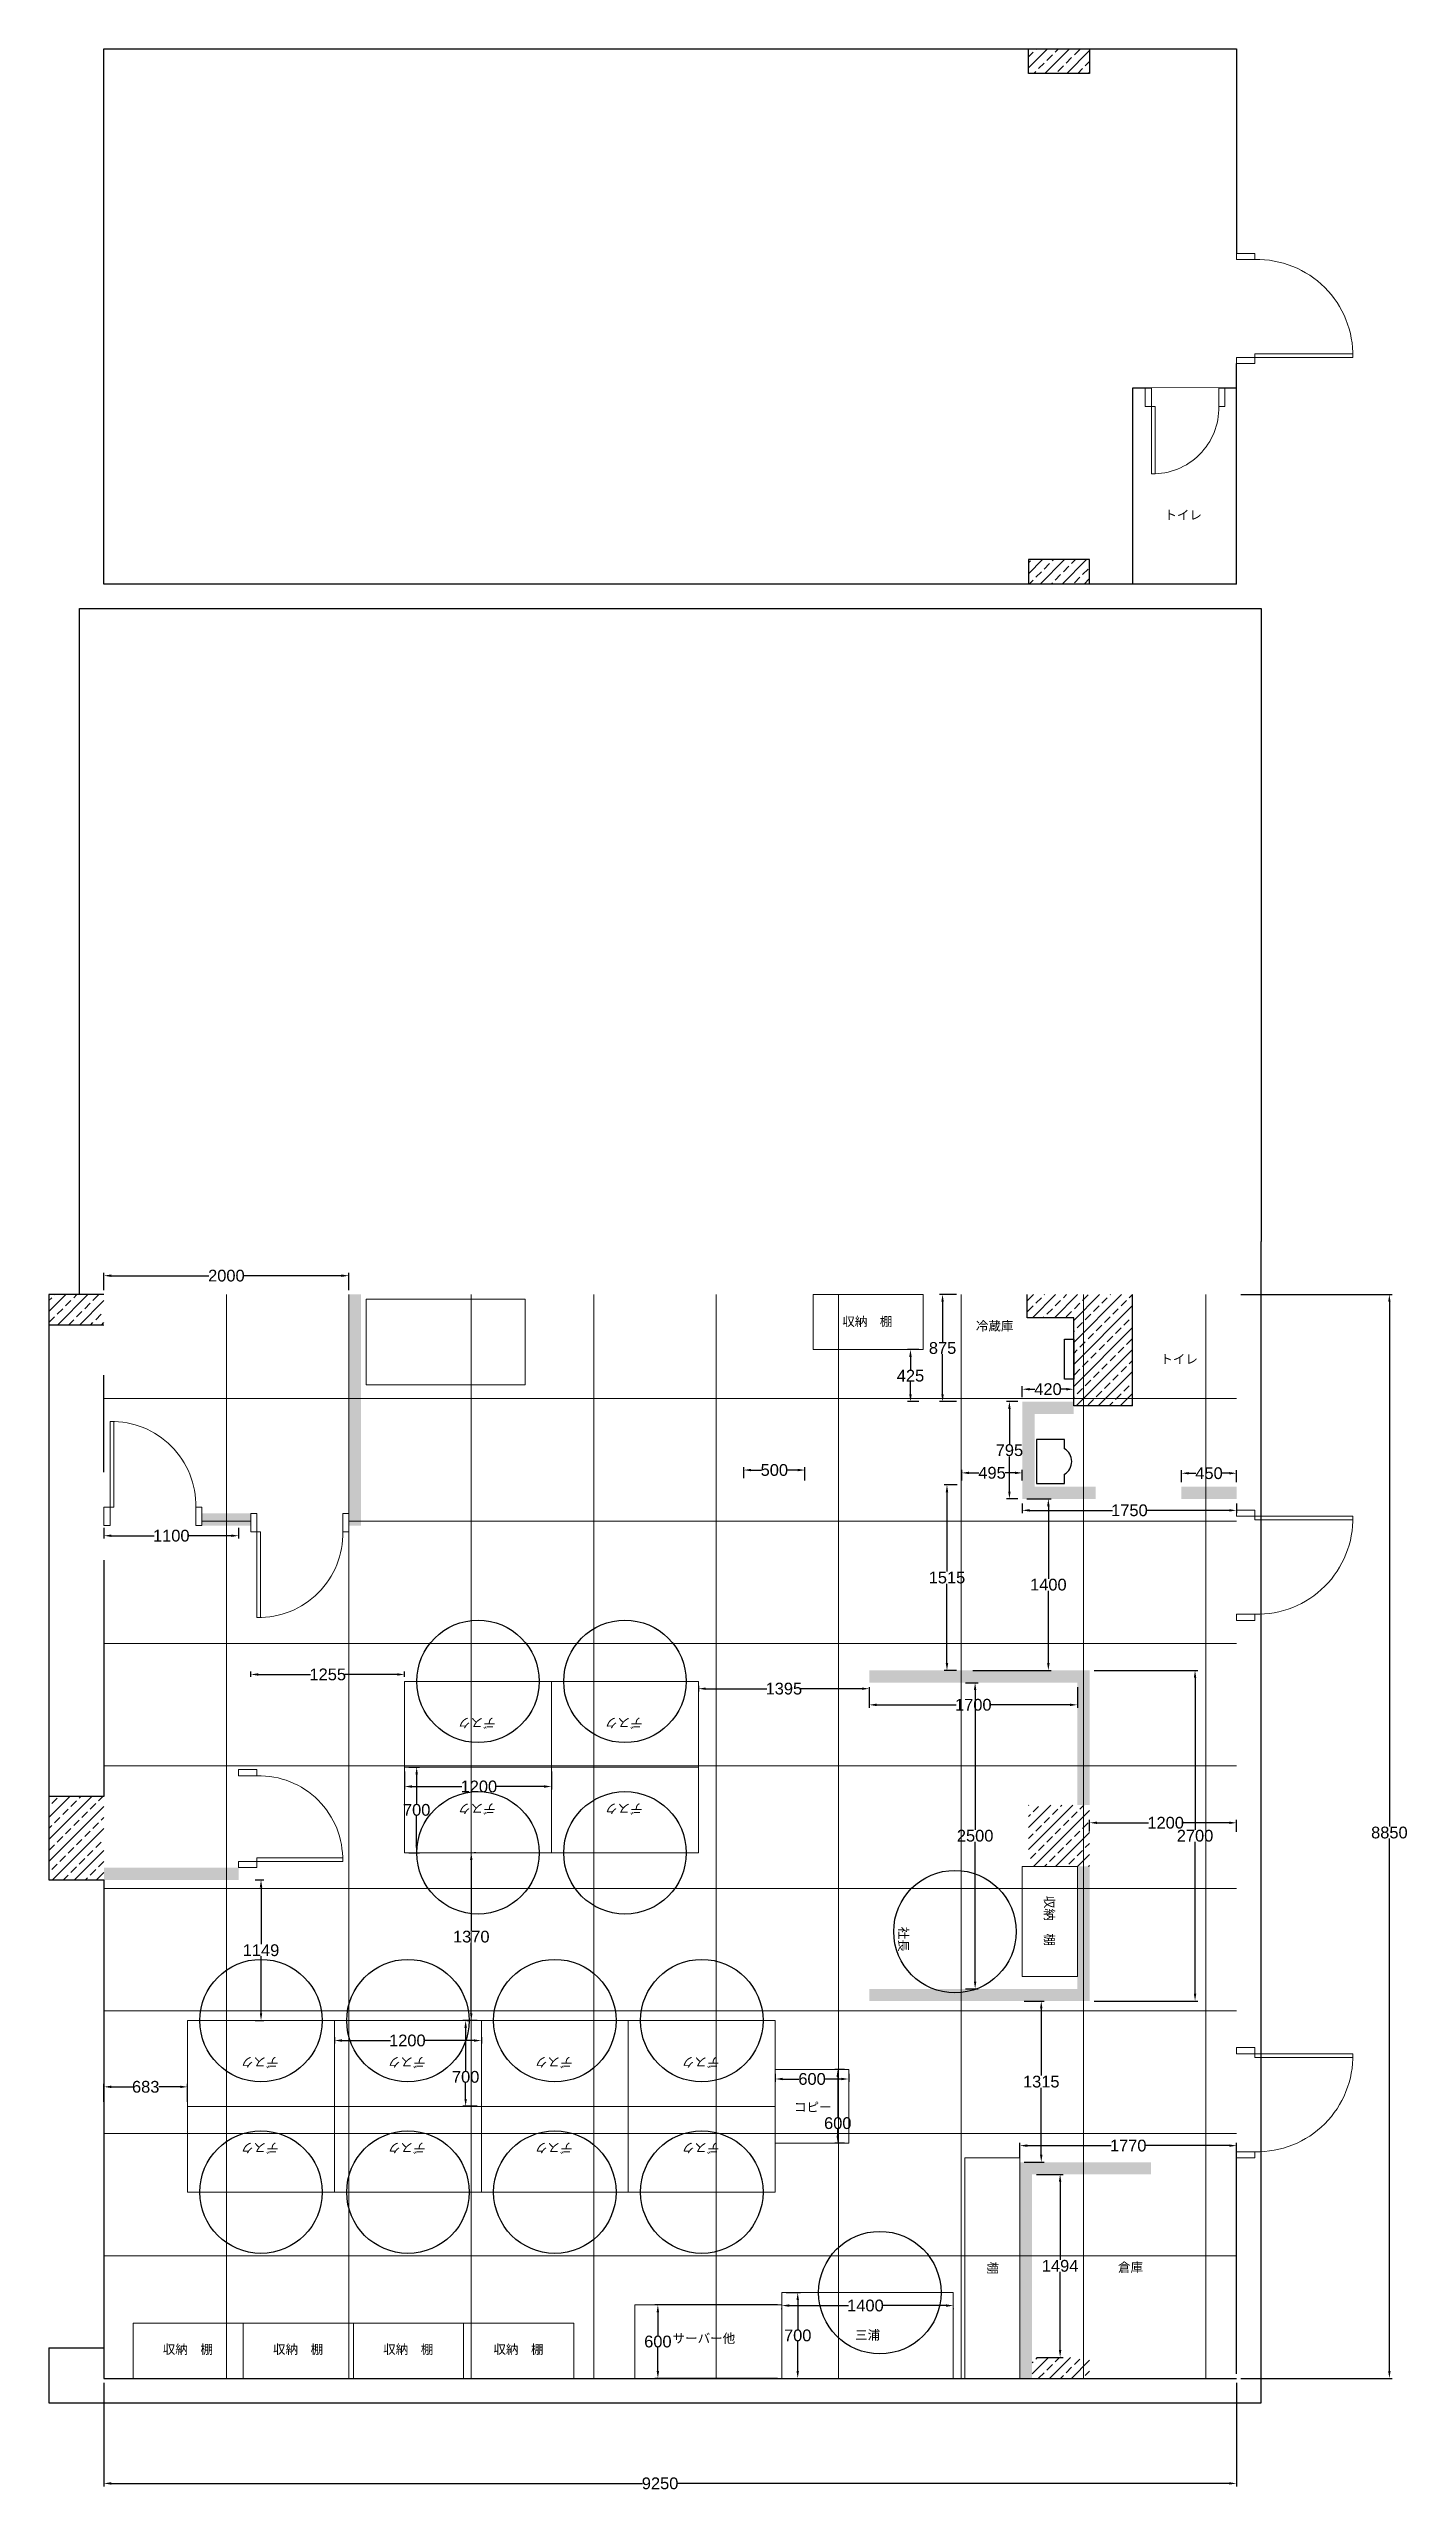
# Model space of a CAD drawing. Header units: millimetres. Extents: x -450 to 10643, y -921 to 19020.
import ezdxf

# ---------------------------------------------------------------- set-up
doc = ezdxf.new("R2010")
doc.units = ezdxf.units.MM
doc.set_wipeout_variables(frame=1)
for name, color, linetype in [('1floor', 252, 'Continuous'), ('1pillars', 250, 'Continuous'), ('2furniture', 143, 'Continuous'), ('3peeps', 72, 'Continuous'), ('dims', 8, 'Continuous')]:
    doc.layers.add(name, color=color, linetype=linetype)
doc.layers.add('1grid', color=7, linetype='Continuous', lineweight=0, true_color=0xe8ad69)
doc.layers.add('A-col-pattern', color=8, linetype='Continuous', lineweight=0)
doc.layers.add('A-desk', color=250, linetype='Continuous', lineweight=15)
doc.styles.get("Standard").update_dxf_attribs({"font": 'arial.ttf'})
doc.dimstyles.new('mydim', dxfattribs={"dimscale": 1.2, "dimtxt": 80, "dimasz": 50, "dimexe": 20, "dimexo": 30, "dimgap": 0.09, "dimtad": 0, "dimtih": 1, "dimtoh": 1, "dimdec": 0, "dimzin": 0, "dimdsep": 46, "dimtxsty": 'Standard', "dimcen": 0, "dimclrd": 256, "dimclre": 256, "dimadec": 0, "dimazin": 0, "dimtfac": 1, "dimtdec": 0, "dimtofl": 0, "dimtmove": 0, "dimatfit": 3, "dimfxl": 1, "dimtolj": 1, "dimtzin": 0, "dimarcsym": 0})

# ---------------------------------------------------------------- blocks, each defined once
blk = doc.blocks.new('*U30')
at = {"layer": 'A-desk', "color": 0}
blk.add_lwpolyline([(-600, -300), (600, -300), (600, 400), (-600, 400)], close=True, dxfattribs=at)
blk = doc.blocks.new('*U28')
at = {"layer": 'A-desk', "color": 0}
blk.add_lwpolyline([(-600, -300), (0, -300), (0, 300), (-600, 300)], close=True, dxfattribs=at)
blk = doc.blocks.new('*U29')
at = {"layer": 'A-desk', "color": 0}
blk.add_lwpolyline([(-600, -300), (300, -300), (300, 150), (-600, 150)], close=True, dxfattribs=at)
blk = doc.blocks.new('*U31')
at = {"layer": 'A-desk', "color": 0}
blk.add_lwpolyline([(-600, -300), (600, -300), (600, 300), (-600, 300)], close=True, dxfattribs=at)
blk = doc.blocks.new('*D7')
at = {"layer": 'Defpoints', "color": 0}
for p in [(1883, 2821), (3083, 2821), (3083, 2758)]:
    blk.add_point(p, dxfattribs=at)
at = {"layer": 'dims', "lineweight": -2}
for p, q in [((1883, 2785), (1883, 2734)), ((1943, 2758), (2339, 2758)), ((3023, 2758), (2617, 2758)), ((3083, 2785), (3083, 2734))]:
    blk.add_line(p, q, dxfattribs=at)
at = {"layer": 'dims'}
for points in [[(1943, 2768), (1943, 2748), (1883, 2758)], [(3023, 2768), (3023, 2748), (3083, 2758)]]:
    blk.add_solid(points, dxfattribs=at)
at = {"layer": 'dims', "color": 0, "insert": (2478, 2758), "char_height": 96, "attachment_point": 5}
blk.add_mtext('\\A1;1200', dxfattribs=at)
blk = doc.blocks.new('*D8')
at = {"layer": 'Defpoints', "color": 0}
for p in [(3083, 2921), (2954, 2221), (3083, 2221)]:
    blk.add_point(p, dxfattribs=at)
at = {"layer": 'dims', "lineweight": -2}
for p, q in [((3047, 2921), (2930, 2921)), ((2954, 2861), (2954, 2510)), ((2954, 2281), (2954, 2412)), ((3047, 2221), (2930, 2221))]:
    blk.add_line(p, q, dxfattribs=at)
at = {"layer": 'dims'}
for points in [[(2944, 2861), (2964, 2861), (2954, 2921)], [(2944, 2281), (2964, 2281), (2954, 2221)]]:
    blk.add_solid(points, dxfattribs=at)
at = {"layer": 'dims', "color": 0, "insert": (2954, 2461), "char_height": 96, "attachment_point": 5}
blk.add_mtext('\\A1;700', dxfattribs=at)
blk = doc.blocks.new('*U27')
at = {"layer": 'A-desk', "color": 0}
blk.add_lwpolyline([(-600, -300), (800, -300), (800, 400), (-600, 400)], close=True, dxfattribs=at)
blk = doc.blocks.new('*U34')
at = {"layer": 'A-desk', "color": 0}
blk.add_lwpolyline([(-600, -300), (1200, -300), (1200, 150), (-600, 150)], close=True, dxfattribs=at)
blk = doc.blocks.new('*D10')
at = {"layer": 'Defpoints', "color": 0}
for p in [(5483, 2521), (6083, 2521), (6083, 2444)]:
    blk.add_point(p, dxfattribs=at)
at = {"layer": 'dims', "lineweight": -2}
for p, q in [((5483, 2485), (5483, 2420)), ((5543, 2444), (5676, 2444)), ((6023, 2444), (5889, 2444)), ((6083, 2485), (6083, 2420))]:
    blk.add_line(p, q, dxfattribs=at)
at = {"layer": 'dims'}
for points in [[(5543, 2454), (5543, 2434), (5483, 2444)], [(6023, 2454), (6023, 2434), (6083, 2444)]]:
    blk.add_solid(points, dxfattribs=at)
at = {"layer": 'dims', "color": 0, "insert": (5783, 2444), "char_height": 96, "attachment_point": 5}
blk.add_mtext('\\A1;600', dxfattribs=at)
blk = doc.blocks.new('*D11')
at = {"layer": 'Defpoints', "color": 0}
for p in [(6083, 2521), (5993, 1921), (6083, 1921)]:
    blk.add_point(p, dxfattribs=at)
at = {"layer": 'dims', "lineweight": -2}
for p, q in [((6047, 2521), (5969, 2521)), ((5993, 2461), (5993, 2132)), ((5993, 1981), (5993, 2034)), ((6047, 1921), (5969, 1921))]:
    blk.add_line(p, q, dxfattribs=at)
at = {"layer": 'dims'}
for points in [[(5983, 2461), (6003, 2461), (5993, 2521)], [(5983, 1981), (6003, 1981), (5993, 1921)]]:
    blk.add_solid(points, dxfattribs=at)
at = {"layer": 'dims', "color": 0, "insert": (5993, 2083), "char_height": 96, "attachment_point": 5}
blk.add_mtext('\\A1;600', dxfattribs=at)
blk = doc.blocks.new('*U19')
blk.add_wipeout([(0, 150), (402, 150), (900, 150), (900, 0), (0, 0)]).dxf.layer = 'A-col-pattern'
at = {"layer": 'A-col-pattern'}
for points in [[(50, 150), (80, 150), (80, 950), (50, 950)], [(0, 0), (50, 0), (50, 150), (0, 150)], [(850, 0), (900, 0), (900, 150), (850, 150)]]:
    blk.add_lwpolyline(points, close=True, dxfattribs=at)
blk.add_arc((68, 168), 782, 358.6506, 91.2877, dxfattribs=at)
blk = doc.blocks.new('*D13')
at = {"layer": 'Defpoints', "color": 0}
for p in [(2000, 9003), (0, 8850), (2000, 8850)]:
    blk.add_point(p, dxfattribs=at)
at = {"layer": 'dims', "lineweight": -2}
for p, q in [((0, 8886), (0, 9027)), ((60, 9003), (856, 9003)), ((1940, 9003), (1144, 9003)), ((2000, 8886), (2000, 9027))]:
    blk.add_line(p, q, dxfattribs=at)
at = {"layer": 'dims'}
for points in [[(60, 9013), (60, 8993), (0, 9003)], [(1940, 9013), (1940, 8993), (2000, 9003)]]:
    blk.add_solid(points, dxfattribs=at)
at = {"layer": 'dims', "color": 0, "insert": (1000, 9003), "char_height": 96, "attachment_point": 5}
blk.add_mtext('\\A1;2000', dxfattribs=at)
blk = doc.blocks.new('*D15')
at = {"layer": 'Defpoints', "color": 0}
for p in [(2455, 4991), (2554, 4991), (2455, 4291)]:
    blk.add_point(p, dxfattribs=at)
at = {"layer": 'dims', "lineweight": -2}
for p, q in [((2491, 4991), (2578, 4991)), ((2554, 4931), (2554, 4690)), ((2554, 4351), (2554, 4592)), ((2491, 4291), (2578, 4291))]:
    blk.add_line(p, q, dxfattribs=at)
at = {"layer": 'dims'}
for points in [[(2544, 4931), (2564, 4931), (2554, 4991)], [(2544, 4351), (2564, 4351), (2554, 4291)]]:
    blk.add_solid(points, dxfattribs=at)
at = {"layer": 'dims', "color": 0, "insert": (2554, 4641), "char_height": 96, "attachment_point": 5}
blk.add_mtext('\\A1;700', dxfattribs=at)
blk = doc.blocks.new('*D16')
at = {"layer": 'Defpoints', "color": 0}
for p in [(2455, 4991), (3655, 4991), (3655, 4832)]:
    blk.add_point(p, dxfattribs=at)
at = {"layer": 'dims', "lineweight": -2}
for p, q in [((2455, 4955), (2455, 4808)), ((2515, 4832), (2923, 4832)), ((3595, 4832), (3201, 4832)), ((3655, 4955), (3655, 4808))]:
    blk.add_line(p, q, dxfattribs=at)
at = {"layer": 'dims'}
for points in [[(2515, 4842), (2515, 4822), (2455, 4832)], [(3595, 4842), (3595, 4822), (3655, 4832)]]:
    blk.add_solid(points, dxfattribs=at)
at = {"layer": 'dims', "color": 0, "insert": (3062, 4832), "char_height": 96, "attachment_point": 5}
blk.add_mtext('\\A1;1200', dxfattribs=at)
blk = doc.blocks.new('*U17')
blk.add_wipeout([(0, 150), (402, 150), (800, 150), (800, 0), (0, 0)]).dxf.layer = 'A-col-pattern'
at = {"layer": 'A-col-pattern'}
for points in [[(50, 150), (80, 150), (80, 850), (50, 850)], [(0, 0), (50, 0), (50, 150), (0, 150)], [(750, 0), (800, 0), (800, 150), (750, 150)]]:
    blk.add_lwpolyline(points, close=True, dxfattribs=at)
blk.add_arc((66, 166), 684, 358.6506, 91.2877, dxfattribs=at)
blk = doc.blocks.new('*D20')
at = {"layer": 'Defpoints', "color": 0}
for p in [(0, 6980), (1100, 6980), (1100, 6880)]:
    blk.add_point(p, dxfattribs=at)
at = {"layer": 'dims', "lineweight": -2}
for p, q in [((0, 6944), (0, 6856)), ((60, 6880), (411, 6880)), ((1040, 6880), (689, 6880)), ((1100, 6944), (1100, 6856))]:
    blk.add_line(p, q, dxfattribs=at)
at = {"layer": 'dims'}
for points in [[(60, 6890), (60, 6870), (0, 6880)], [(1040, 6890), (1040, 6870), (1100, 6880)]]:
    blk.add_solid(points, dxfattribs=at)
at = {"layer": 'dims', "color": 0, "insert": (550, 6880), "char_height": 96, "attachment_point": 5}
blk.add_mtext('\\A1;1100', dxfattribs=at)
blk = doc.blocks.new('*D22')
at = {"layer": 'Defpoints', "color": 0}
for p in [(0, 0), (9250, 0), (9250, -858)]:
    blk.add_point(p, dxfattribs=at)
at = {"layer": 'dims', "lineweight": -2}
for p, q in [((0, -36), (0, -882)), ((9250, -36), (9250, -882)), ((60, -858), (4398, -858)), ((9190, -858), (4685, -858))]:
    blk.add_line(p, q, dxfattribs=at)
at = {"layer": 'dims'}
for points in [[(60, -848), (60, -868), (0, -858)], [(9190, -848), (9190, -868), (9250, -858)]]:
    blk.add_solid(points, dxfattribs=at)
at = {"layer": 'dims', "color": 0, "insert": (4542, -858), "char_height": 96, "attachment_point": 5}
blk.add_mtext('\\A1;9250', dxfattribs=at)
blk = doc.blocks.new('*D23')
at = {"layer": 'Defpoints', "color": 0}
for p in [(9250, 8850), (9250, 0), (10498, 0)]:
    blk.add_point(p, dxfattribs=at)
at = {"layer": 'dims', "lineweight": -2}
for p, q in [((9286, 8850), (10522, 8850)), ((10498, 8790), (10498, 4505)), ((10498, 60), (10498, 4407)), ((9286, 0), (10522, 0))]:
    blk.add_line(p, q, dxfattribs=at)
at = {"layer": 'dims'}
for points in [[(10488, 8790), (10508, 8790), (10498, 8850)], [(10488, 60), (10508, 60), (10498, 0)]]:
    blk.add_solid(points, dxfattribs=at)
at = {"layer": 'dims', "color": 0, "insert": (10498, 4456), "char_height": 96, "attachment_point": 5}
blk.add_mtext('\\A1;8850', dxfattribs=at)
blk = doc.blocks.new('*U18')
blk.add_wipeout([(0, 150), (402, 150), (650, 150), (650, 0), (0, 0)]).dxf.layer = 'A-col-pattern'
at = {"layer": 'A-col-pattern'}
for points in [[(50, 150), (80, 150), (80, 700), (50, 700)], [(0, 0), (50, 0), (50, 150), (0, 150)], [(600, 0), (650, 0), (650, 150), (600, 150)]]:
    blk.add_lwpolyline(points, close=True, dxfattribs=at)
blk.add_arc((63, 163), 537, 358.6506, 91.2877, dxfattribs=at)
blk = doc.blocks.new('*D25')
at = {"layer": 'Defpoints', "color": 0}
for p in [(8050, 4430), (9250, 4536), (9250, 4425)]:
    blk.add_point(p, dxfattribs=at)
at = {"layer": 'dims', "lineweight": -2}
for p, q in [((8050, 4466), (8050, 4560)), ((8110, 4536), (8532, 4536)), ((9190, 4536), (8810, 4536)), ((9250, 4461), (9250, 4560))]:
    blk.add_line(p, q, dxfattribs=at)
at = {"layer": 'dims'}
for points in [[(8110, 4546), (8110, 4526), (8050, 4536)], [(9190, 4546), (9190, 4526), (9250, 4536)]]:
    blk.add_solid(points, dxfattribs=at)
at = {"layer": 'dims', "color": 0, "insert": (8671, 4536), "char_height": 96, "attachment_point": 5}
blk.add_mtext('\\A1;1200', dxfattribs=at)
blk = doc.blocks.new('*U33')
at = {"layer": 'A-desk', "color": 0}
blk.add_lwpolyline([(-600, -300), (700, -300), (700, 400), (-600, 400)], close=True, dxfattribs=at)
blk = doc.blocks.new('*D35')
at = {"layer": 'Defpoints', "color": 0}
for p in [(6250, 5680), (7950, 5680), (6250, 5499)]:
    blk.add_point(p, dxfattribs=at)
at = {"layer": 'dims', "lineweight": -2}
for p, q in [((6250, 5644), (6250, 5475)), ((7950, 5644), (7950, 5475)), ((6310, 5499), (6961, 5499)), ((7890, 5499), (7239, 5499))]:
    blk.add_line(p, q, dxfattribs=at)
at = {"layer": 'dims'}
for points in [[(6310, 5509), (6310, 5489), (6250, 5499)], [(7890, 5509), (7890, 5489), (7950, 5499)]]:
    blk.add_solid(points, dxfattribs=at)
at = {"layer": 'dims', "color": 0, "insert": (7100, 5499), "char_height": 96, "attachment_point": 5}
blk.add_mtext('\\A1;1700', dxfattribs=at)
blk = doc.blocks.new('*D36')
at = {"layer": 'Defpoints', "color": 0}
for p in [(7000, 5680), (7000, 3180), (7115, 3180)]:
    blk.add_point(p, dxfattribs=at)
at = {"layer": 'dims', "lineweight": -2}
for p, q in [((7036, 5680), (7139, 5680)), ((7115, 5620), (7115, 4479)), ((7115, 3240), (7115, 4381)), ((7036, 3180), (7139, 3180))]:
    blk.add_line(p, q, dxfattribs=at)
at = {"layer": 'dims'}
for points in [[(7105, 5620), (7125, 5620), (7115, 5680)], [(7105, 3240), (7125, 3240), (7115, 3180)]]:
    blk.add_solid(points, dxfattribs=at)
at = {"layer": 'dims', "color": 0, "insert": (7115, 4430), "char_height": 96, "attachment_point": 5}
blk.add_mtext('\\A1;2500', dxfattribs=at)
blk = doc.blocks.new('*D37')
at = {"layer": 'Defpoints', "color": 0}
for p in [(7500, 7180), (9250, 7180), (9250, 7087)]:
    blk.add_point(p, dxfattribs=at)
at = {"layer": 'dims', "lineweight": -2}
for p, q in [((7500, 7144), (7500, 7063)), ((7560, 7087), (8236, 7087)), ((9190, 7087), (8514, 7087)), ((9250, 7144), (9250, 7063))]:
    blk.add_line(p, q, dxfattribs=at)
at = {"layer": 'dims'}
for points in [[(7560, 7097), (7560, 7077), (7500, 7087)], [(9190, 7097), (9190, 7077), (9250, 7087)]]:
    blk.add_solid(points, dxfattribs=at)
at = {"layer": 'dims', "color": 0, "insert": (8375, 7087), "char_height": 96, "attachment_point": 5}
blk.add_mtext('\\A1;1750', dxfattribs=at)
blk = doc.blocks.new('*D38')
at = {"layer": 'Defpoints', "color": 0}
for p in [(7500, 7975), (7395, 7180), (7500, 7180)]:
    blk.add_point(p, dxfattribs=at)
at = {"layer": 'dims', "lineweight": -2}
for p, q in [((7464, 7975), (7371, 7975)), ((7395, 7915), (7395, 7627)), ((7395, 7240), (7395, 7528)), ((7464, 7180), (7371, 7180))]:
    blk.add_line(p, q, dxfattribs=at)
at = {"layer": 'dims'}
for points in [[(7385, 7915), (7405, 7915), (7395, 7975)], [(7385, 7240), (7405, 7240), (7395, 7180)]]:
    blk.add_solid(points, dxfattribs=at)
at = {"layer": 'dims', "color": 0, "insert": (7395, 7578), "char_height": 96, "attachment_point": 5}
blk.add_mtext('\\A1;795', dxfattribs=at)
blk = doc.blocks.new('*D39')
at = {"layer": 'Defpoints', "color": 0}
for p in [(7500, 8076), (7500, 7975), (7920, 7975)]:
    blk.add_point(p, dxfattribs=at)
at = {"layer": 'dims', "lineweight": -2}
for p, q in [((7500, 8011), (7500, 8100)), ((7560, 8076), (7602, 8076)), ((7860, 8076), (7818, 8076)), ((7920, 8011), (7920, 8100))]:
    blk.add_line(p, q, dxfattribs=at)
at = {"layer": 'dims'}
for points in [[(7560, 8086), (7560, 8066), (7500, 8076)], [(7860, 8086), (7860, 8066), (7920, 8076)]]:
    blk.add_solid(points, dxfattribs=at)
at = {"layer": 'dims', "color": 0, "insert": (7710, 8076), "char_height": 96, "attachment_point": 5}
blk.add_mtext('\\A1;420', dxfattribs=at)
blk = doc.blocks.new('*D40')
at = {"layer": 'Defpoints', "color": 0}
for p in [(9250, 7390), (8800, 7280), (9250, 7280)]:
    blk.add_point(p, dxfattribs=at)
at = {"layer": 'dims', "lineweight": -2}
for p, q in [((8800, 7316), (8800, 7414)), ((8860, 7390), (8917, 7390)), ((9190, 7390), (9133, 7390)), ((9250, 7316), (9250, 7414))]:
    blk.add_line(p, q, dxfattribs=at)
at = {"layer": 'dims'}
for points in [[(8860, 7400), (8860, 7380), (8800, 7390)], [(9190, 7400), (9190, 7380), (9250, 7390)]]:
    blk.add_solid(points, dxfattribs=at)
at = {"layer": 'dims', "color": 0, "insert": (9025, 7390), "char_height": 96, "attachment_point": 5}
blk.add_mtext('\\A1;450', dxfattribs=at)
blk = doc.blocks.new('*D41')
at = {"layer": 'Defpoints', "color": 0}
for p in [(8050, 5780), (8050, 3080), (8911, 3080)]:
    blk.add_point(p, dxfattribs=at)
at = {"layer": 'dims', "lineweight": -2}
for p, q in [((8086, 5780), (8935, 5780)), ((8911, 5720), (8911, 4479)), ((8911, 3140), (8911, 4381)), ((8086, 3080), (8935, 3080))]:
    blk.add_line(p, q, dxfattribs=at)
at = {"layer": 'dims'}
for points in [[(8901, 5720), (8921, 5720), (8911, 5780)], [(8901, 3140), (8921, 3140), (8911, 3080)]]:
    blk.add_solid(points, dxfattribs=at)
at = {"layer": 'dims', "color": 0, "insert": (8911, 4430), "char_height": 96, "attachment_point": 5}
blk.add_mtext('\\A1;2700', dxfattribs=at)
blk = doc.blocks.new('*D42')
at = {"layer": 'Defpoints', "color": 0}
for p in [(9250, 1900), (7480, 1765), (9250, 0)]:
    blk.add_point(p, dxfattribs=at)
at = {"layer": 'dims', "lineweight": -2}
for p, q in [((7480, 1801), (7480, 1924)), ((7540, 1900), (8226, 1900)), ((9190, 1900), (8504, 1900)), ((9250, 36), (9250, 1924))]:
    blk.add_line(p, q, dxfattribs=at)
at = {"layer": 'dims'}
for points in [[(7540, 1910), (7540, 1890), (7480, 1900)], [(9190, 1910), (9190, 1890), (9250, 1900)]]:
    blk.add_solid(points, dxfattribs=at)
at = {"layer": 'dims', "color": 0, "insert": (8365, 1900), "char_height": 96, "attachment_point": 5}
blk.add_mtext('\\A1;1770', dxfattribs=at)
blk = doc.blocks.new('*D43')
at = {"layer": 'Defpoints', "color": 0}
for p in [(7580, 1665), (7580, 171), (7809, 171)]:
    blk.add_point(p, dxfattribs=at)
at = {"layer": 'dims', "lineweight": -2}
for p, q in [((7616, 1665), (7833, 1665)), ((7809, 1605), (7809, 967)), ((7809, 231), (7809, 869)), ((7616, 171), (7833, 171))]:
    blk.add_line(p, q, dxfattribs=at)
at = {"layer": 'dims'}
for points in [[(7799, 1605), (7819, 1605), (7809, 1665)], [(7799, 231), (7819, 231), (7809, 171)]]:
    blk.add_solid(points, dxfattribs=at)
at = {"layer": 'dims', "color": 0, "insert": (7809, 918), "char_height": 96, "attachment_point": 5}
blk.add_mtext('\\A1;1494', dxfattribs=at)
blk = doc.blocks.new('*D44')
at = {"layer": 'Defpoints', "color": 0}
for p in [(7480, 3080), (7655, 3080), (7480, 1765)]:
    blk.add_point(p, dxfattribs=at)
at = {"layer": 'dims', "lineweight": -2}
for p, q in [((7516, 3080), (7679, 3080)), ((7655, 3020), (7655, 2472)), ((7655, 1825), (7655, 2373)), ((7516, 1765), (7679, 1765))]:
    blk.add_line(p, q, dxfattribs=at)
at = {"layer": 'dims'}
for points in [[(7645, 3020), (7665, 3020), (7655, 3080)], [(7645, 1825), (7665, 1825), (7655, 1765)]]:
    blk.add_solid(points, dxfattribs=at)
at = {"layer": 'dims', "color": 0, "insert": (7655, 2422), "char_height": 96, "attachment_point": 5}
blk.add_mtext('\\A1;1315', dxfattribs=at)
blk = doc.blocks.new('*D45')
at = {"layer": 'Defpoints', "color": 0}
for p in [(7500, 7180), (7060, 5780), (7713, 5780)]:
    blk.add_point(p, dxfattribs=at)
at = {"layer": 'dims', "lineweight": -2}
for p, q in [((7536, 7180), (7737, 7180)), ((7713, 7120), (7713, 6529)), ((7713, 5840), (7713, 6431)), ((7096, 5780), (7737, 5780))]:
    blk.add_line(p, q, dxfattribs=at)
at = {"layer": 'dims'}
for points in [[(7703, 7120), (7723, 7120), (7713, 7180)], [(7703, 5840), (7723, 5840), (7713, 5780)]]:
    blk.add_solid(points, dxfattribs=at)
at = {"layer": 'dims', "color": 0, "insert": (7713, 6480), "char_height": 96, "attachment_point": 5}
blk.add_mtext('\\A1;1400', dxfattribs=at)
blk = doc.blocks.new('*D46')
at = {"layer": 'Defpoints', "color": 0}
for p in [(0, 2380), (0, 2221), (683, 2221)]:
    blk.add_point(p, dxfattribs=at)
at = {"layer": 'dims', "lineweight": -2}
for p, q in [((0, 2257), (0, 2404)), ((683, 2257), (683, 2404)), ((60, 2380), (235, 2380)), ((623, 2380), (448, 2380))]:
    blk.add_line(p, q, dxfattribs=at)
at = {"layer": 'dims'}
for points in [[(60, 2390), (60, 2370), (0, 2380)], [(623, 2390), (623, 2370), (683, 2380)]]:
    blk.add_solid(points, dxfattribs=at)
at = {"layer": 'dims', "color": 0, "insert": (341, 2380), "char_height": 96, "attachment_point": 5}
blk.add_mtext('\\A1;683', dxfattribs=at)
blk = doc.blocks.new('*D47')
at = {"layer": 'Defpoints', "color": 0}
for p in [(1200, 4070), (1200, 2921), (1283, 2921)]:
    blk.add_point(p, dxfattribs=at)
at = {"layer": 'dims', "lineweight": -2}
for p, q in [((1236, 4070), (1307, 4070)), ((1283, 4010), (1283, 3544)), ((1283, 2981), (1283, 3446)), ((1236, 2921), (1307, 2921))]:
    blk.add_line(p, q, dxfattribs=at)
at = {"layer": 'dims'}
for points in [[(1273, 4010), (1293, 4010), (1283, 4070)], [(1273, 2981), (1293, 2981), (1283, 2921)]]:
    blk.add_solid(points, dxfattribs=at)
at = {"layer": 'dims', "color": 0, "insert": (1283, 3495), "char_height": 96, "attachment_point": 5}
blk.add_mtext('\\A1;1149', dxfattribs=at)
blk = doc.blocks.new('*D48')
at = {"layer": 'Defpoints', "color": 0}
for p in [(3000, 4291), (3000, 2921), (3000, 2921)]:
    blk.add_point(p, dxfattribs=at)
at = {"layer": 'dims', "lineweight": -2}
for p, q in [((3000, 4231), (3000, 3655)), ((3036, 4291), (3024, 4291)), ((3000, 2981), (3000, 3557)), ((2964, 2921), (2976, 2921))]:
    blk.add_line(p, q, dxfattribs=at)
at = {"layer": 'dims'}
for points in [[(2990, 4231), (3010, 4231), (3000, 4291)], [(2990, 2981), (3010, 2981), (3000, 2921)]]:
    blk.add_solid(points, dxfattribs=at)
at = {"layer": 'dims', "color": 0, "insert": (3000, 3606), "char_height": 96, "attachment_point": 5}
blk.add_mtext('\\A1;1370', dxfattribs=at)
blk = doc.blocks.new('*D49')
at = {"layer": 'Defpoints', "color": 0}
for p in [(1200, 5747), (1200, 5691), (2455, 5691)]:
    blk.add_point(p, dxfattribs=at)
at = {"layer": 'dims', "lineweight": -2}
for p, q in [((1200, 5727), (1200, 5771)), ((1260, 5747), (1688, 5747)), ((2395, 5747), (1967, 5747)), ((2455, 5727), (2455, 5771))]:
    blk.add_line(p, q, dxfattribs=at)
at = {"layer": 'dims'}
for points in [[(1260, 5757), (1260, 5737), (1200, 5747)], [(2395, 5757), (2395, 5737), (2455, 5747)]]:
    blk.add_solid(points, dxfattribs=at)
at = {"layer": 'dims', "color": 0, "insert": (1828, 5747), "char_height": 96, "attachment_point": 5}
blk.add_mtext('\\A1;1255', dxfattribs=at)
blk = doc.blocks.new('*D50')
at = {"layer": 'Defpoints', "color": 0}
for p in [(4855, 5691), (6250, 5680), (6250, 5631)]:
    blk.add_point(p, dxfattribs=at)
at = {"layer": 'dims', "lineweight": -2}
for p, q in [((4855, 5655), (4855, 5607)), ((4915, 5631), (5413, 5631)), ((6190, 5631), (5692, 5631)), ((6250, 5644), (6250, 5607))]:
    blk.add_line(p, q, dxfattribs=at)
at = {"layer": 'dims'}
for points in [[(4915, 5641), (4915, 5621), (4855, 5631)], [(6190, 5641), (6190, 5621), (6250, 5631)]]:
    blk.add_solid(points, dxfattribs=at)
at = {"layer": 'dims', "color": 0, "insert": (5553, 5631), "char_height": 96, "attachment_point": 5}
blk.add_mtext('\\A1;1395', dxfattribs=at)
blk = doc.blocks.new('*D51')
at = {"layer": 'Defpoints', "color": 0}
for p in [(7005, 7295), (6885, 5780), (7000, 5780)]:
    blk.add_point(p, dxfattribs=at)
at = {"layer": 'dims', "lineweight": -2}
for p, q in [((6969, 7295), (6861, 7295)), ((6885, 7235), (6885, 6587)), ((6885, 5840), (6885, 6488)), ((6964, 5780), (6861, 5780))]:
    blk.add_line(p, q, dxfattribs=at)
at = {"layer": 'dims'}
for points in [[(6875, 7235), (6895, 7235), (6885, 7295)], [(6875, 5840), (6895, 5840), (6885, 5780)]]:
    blk.add_solid(points, dxfattribs=at)
at = {"layer": 'dims', "color": 0, "insert": (6885, 6538), "char_height": 96, "attachment_point": 5}
blk.add_mtext('\\A1;1515', dxfattribs=at)
blk = doc.blocks.new('*D52')
at = {"layer": 'Defpoints', "color": 0}
for p in [(7500, 7393), (7005, 7295), (7500, 7295)]:
    blk.add_point(p, dxfattribs=at)
at = {"layer": 'dims', "lineweight": -2}
for p, q in [((7005, 7331), (7005, 7417)), ((7065, 7393), (7144, 7393)), ((7440, 7393), (7361, 7393)), ((7500, 7331), (7500, 7417))]:
    blk.add_line(p, q, dxfattribs=at)
at = {"layer": 'dims'}
for points in [[(7065, 7403), (7065, 7383), (7005, 7393)], [(7440, 7403), (7440, 7383), (7500, 7393)]]:
    blk.add_solid(points, dxfattribs=at)
at = {"layer": 'dims', "color": 0, "insert": (7253, 7393), "char_height": 96, "attachment_point": 5}
blk.add_mtext('\\A1;495', dxfattribs=at)
blk = doc.blocks.new('*D53')
at = {"layer": 'Defpoints', "color": 0}
for p in [(5225, 7416), (5225, 7314), (5725, 7295)]:
    blk.add_point(p, dxfattribs=at)
at = {"layer": 'dims', "lineweight": -2}
for p, q in [((5225, 7350), (5225, 7440)), ((5285, 7416), (5369, 7416)), ((5665, 7416), (5581, 7416)), ((5725, 7331), (5725, 7440))]:
    blk.add_line(p, q, dxfattribs=at)
at = {"layer": 'dims'}
for points in [[(5285, 7426), (5285, 7406), (5225, 7416)], [(5665, 7426), (5665, 7406), (5725, 7416)]]:
    blk.add_solid(points, dxfattribs=at)
at = {"layer": 'dims', "color": 0, "insert": (5475, 7416), "char_height": 96, "attachment_point": 5}
blk.add_mtext('\\A1;500', dxfattribs=at)
blk = doc.blocks.new('*D54')
at = {"layer": 'Defpoints', "color": 0}
for p in [(6849, 8850), (7000, 8850), (7000, 7975)]:
    blk.add_point(p, dxfattribs=at)
at = {"layer": 'dims', "lineweight": -2}
for p, q in [((6964, 8850), (6825, 8850)), ((6849, 8790), (6849, 8462)), ((6849, 8035), (6849, 8363)), ((6964, 7975), (6825, 7975))]:
    blk.add_line(p, q, dxfattribs=at)
at = {"layer": 'dims'}
for points in [[(6839, 8790), (6859, 8790), (6849, 8850)], [(6839, 8035), (6859, 8035), (6849, 7975)]]:
    blk.add_solid(points, dxfattribs=at)
at = {"layer": 'dims', "color": 0, "insert": (6849, 8412), "char_height": 96, "attachment_point": 5}
blk.add_mtext('\\A1;875', dxfattribs=at)
blk = doc.blocks.new('*D55')
at = {"layer": 'Defpoints', "color": 0}
for p in [(6691, 8400), (6587, 7975), (6691, 7975)]:
    blk.add_point(p, dxfattribs=at)
at = {"layer": 'dims', "lineweight": -2}
for p, q in [((6655, 8400), (6563, 8400)), ((6587, 8340), (6587, 8235)), ((6587, 8035), (6587, 8137)), ((6655, 7975), (6563, 7975))]:
    blk.add_line(p, q, dxfattribs=at)
at = {"layer": 'dims'}
for points in [[(6577, 8340), (6597, 8340), (6587, 8400)], [(6577, 8035), (6597, 8035), (6587, 7975)]]:
    blk.add_solid(points, dxfattribs=at)
at = {"layer": 'dims', "color": 0, "insert": (6587, 8186), "char_height": 96, "attachment_point": 5}
blk.add_mtext('\\A1;425', dxfattribs=at)
blk = doc.blocks.new('3ddesk')
at = {"layer": '2furniture', "insert": (336, 592, 730), "char_height": 75, "attachment_point": 5, "rotation": 270}
blk.add_mtext_dynamic_manual_height_columns('{\\fMS PGothic|b0|i0|c128|p50;デスク}', width=1092.62, gutter_width=12.5, heights=[0], dxfattribs=at)
blk = doc.blocks.new('*D58')
at = {"layer": 'Defpoints', "color": 0}
for p in [(5537, 700), (5537, 0), (5666, 0)]:
    blk.add_point(p, dxfattribs=at)
at = {"layer": 'dims', "lineweight": -2}
for p, q in [((5573, 700), (5690, 700)), ((5666, 640), (5666, 399)), ((5666, 60), (5666, 301)), ((5573, 0), (5690, 0))]:
    blk.add_line(p, q, dxfattribs=at)
at = {"layer": 'dims'}
for points in [[(5656, 640), (5676, 640), (5666, 700)], [(5656, 60), (5676, 60), (5666, 0)]]:
    blk.add_solid(points, dxfattribs=at)
at = {"layer": 'dims', "color": 0, "insert": (5666, 350), "char_height": 96, "attachment_point": 5}
blk.add_mtext('\\A1;700', dxfattribs=at)
blk = doc.blocks.new('*D59')
at = {"layer": 'Defpoints', "color": 0}
for p in [(5537, 600), (6937, 600), (6937, 594)]:
    blk.add_point(p, dxfattribs=at)
at = {"layer": 'dims', "lineweight": -2}
for p, q in [((5537, 564), (5537, 570)), ((5597, 594), (6081, 594)), ((6877, 594), (6358, 594)), ((6937, 564), (6937, 570))]:
    blk.add_line(p, q, dxfattribs=at)
at = {"layer": 'dims'}
for points in [[(5597, 604), (5597, 584), (5537, 594)], [(6877, 604), (6877, 584), (6937, 594)]]:
    blk.add_solid(points, dxfattribs=at)
at = {"layer": 'dims', "color": 0, "insert": (6219, 594), "char_height": 96, "attachment_point": 5}
blk.add_mtext('\\A1;1400', dxfattribs=at)
blk = doc.blocks.new('*D60')
at = {"layer": 'Defpoints', "color": 0}
for p in [(5537, 600), (4524, 0), (5537, 0)]:
    blk.add_point(p, dxfattribs=at)
at = {"layer": 'dims', "lineweight": -2}
for p, q in [((5501, 600), (4500, 600)), ((4524, 540), (4524, 349)), ((4524, 60), (4524, 251)), ((5501, 0), (4500, 0))]:
    blk.add_line(p, q, dxfattribs=at)
at = {"layer": 'dims'}
for points in [[(4514, 540), (4534, 540), (4524, 600)], [(4514, 60), (4534, 60), (4524, 0)]]:
    blk.add_solid(points, dxfattribs=at)
at = {"layer": 'dims', "color": 0, "insert": (4524, 300), "char_height": 96, "attachment_point": 5}
blk.add_mtext('\\A1;600', dxfattribs=at)
blk = doc.blocks.new('*D61')
at = {"layer": 'Defpoints', "color": 0}
for p in [(5483, 2521), (6083, 2521), (6083, 2444)]:
    blk.add_point(p, dxfattribs=at)
at = {"layer": 'dims', "lineweight": -2}
for p, q in [((5483, 2485), (5483, 2420)), ((5543, 2444), (5676, 2444)), ((6023, 2444), (5889, 2444)), ((6083, 2485), (6083, 2420))]:
    blk.add_line(p, q, dxfattribs=at)
at = {"layer": 'dims'}
for points in [[(5543, 2454), (5543, 2434), (5483, 2444)], [(6023, 2454), (6023, 2434), (6083, 2444)]]:
    blk.add_solid(points, dxfattribs=at)
at = {"layer": 'dims', "color": 0, "insert": (5783, 2444), "char_height": 96, "attachment_point": 5}
blk.add_mtext('\\A1;600', dxfattribs=at)
blk = doc.blocks.new('3dshelf')
at = {"layer": '2furniture', "color": 42, "insert": (448, 233, 1010), "char_height": 75, "attachment_point": 5}
blk.add_mtext_dynamic_manual_height_columns('{\\fMS PGothic|b0|i0|c128|p50;収納\u3000棚}', width=657.43, gutter_width=12.5, heights=[0], dxfattribs=at)

msp = doc.modelspace()

# ---------------------------------------------------------------- hatches: boundary and pattern name
at = {"layer": '1floor'}
h = msp.add_hatch(dxfattribs=at)
h.set_pattern_fill('ANSI33', color=256, scale=20, style=0)
h.paths.add_polyline_path([(8050, 18820.3), (8050, 19020.3), (7550, 19020.3), (7550, 18820.3)])
h.paths.add_polyline_path([(8050, 14650.3), (8050, 14850.3), (7550, 14850.3), (7550, 14650.3)])
for points in [[(2000, 8850), (2000, 6962.5), (2100, 6962.5), (2100, 8850)], [(7500, 7975), (7500, 7180), (7600, 7180), (7600, 7975)], [(7920, 7975), (7600, 7975), (7600, 7875), (7920, 7875)], [(7600, 7180), (8100, 7180), (8100, 7280), (7600, 7280)], [(0, 6962.5), (2000, 6962.5), (2000, 7000), (2000, 7062.5), (0, 7062.5)], [(8050, 5780), (6250, 5780), (6250, 5680), (8050, 5680)], [(7950, 5680), (7950, 4680), (8050, 4680), (8050, 5680)], [(0, 4070), (1100, 4070), (1100, 4170), (0, 4170)], [(7950, 4180), (7950, 3180), (8050, 3180), (8050, 4180)], [(8050, 3180), (6250, 3180), (6250, 3080), (8050, 3080)], [(7480.2, 1665), (8550, 1665), (8550, 1765), (7480.2, 1765)], [(7480.2, 1665), (7480.2, 0), (7580.2, 0), (7580.2, 1665)]]:
    msp.add_hatch(color=43, dxfattribs=at).paths.add_polyline_path(points)
at = {"layer": '1pillars'}
h = msp.add_hatch(dxfattribs=at)
h.set_pattern_fill('ANSI33', color=256, scale=20, style=0)
h.paths.add_polyline_path([(-450, 8850), (-450, 8600), (0, 8600), (0, 8850)])
h = msp.add_hatch(dxfattribs=at)
h.set_pattern_fill('ANSI33', color=256, scale=20, style=0)
h.paths.add_polyline_path([(8400, 8850), (7540, 8850), (7540, 8660), (7920, 8660), (7920, 7940), (8400, 7940)])
h = msp.add_hatch(dxfattribs=at)
h.set_pattern_fill('ANSI33', color=256, scale=20, style=0)
h.paths.add_polyline_path([(0, 4070), (0, 4750), (-450, 4750), (-450, 4070)])
h = msp.add_hatch(dxfattribs=at)
h.set_pattern_fill('ANSI33', color=256, scale=20, style=0)
h.paths.add_polyline_path([(7550, 4180), (8050, 4180), (8050, 4680), (7550, 4680)])
h = msp.add_hatch(dxfattribs=at)
h.set_pattern_fill('ANSI33', color=256, scale=20, style=0)
h.paths.add_polyline_path([(8050, 171), (7580.2, 171), (7580.2, 0), (8050, 0)])

# ---------------------------------------------------------------- linework, layer by layer
at = {"layer": '1floor', "color": 7, "lineweight": 30}
for p, q in [((0, 14650.3), (0, 19020.3)), ((0, 19020.3), (9250, 19020.3)), ((7550, 18820.3), (7550, 19020.3)), ((8050, 19020.3), (8050, 18820.3)), ((9250, 19020.3), (9250, 17350.3)), ((8050, 18820.3), (7550, 18820.3)), ((9250, 14650.3), (9250, 16450.3)), ((8050, 14850.3), (7550, 14850.3)), ((7550, 14850.3), (7550, 14650.3)), ((8050, 14650.3), (8050, 14850.3)), ((9250, 14650.3), (0, 14650.3)), ((0, 8850), (-450, 8850)), ((-450, 8850), (-450, 8600)), ((7540, 8660), (7540, 8850)), ((8400, 7940), (8400, 8850)), ((0, 8600), (-450, 8600)), ((7920, 8660), (7540, 8660)), ((7920, 7940), (7920, 8660)), ((8400, 7940), (7920, 7940)), ((0, 4750), (-450, 4750)), ((-450, 4750), (-450, 4070)), ((-450, 4070), (0, 4070)), ((-450, 250), (-450, -200)), ((-450, 250), (0, 250)), ((0, 250), (0, 0)), ((0, 0), (9250, 0))]:
    msp.add_line(p, q, dxfattribs=at)
at = {"layer": '1floor', "color": 7}
for p, q in [((9250, 16250.3), (8400, 16250.3)), ((8400, 16250.3), (8400, 14650.3)), ((9450, -200), (9450, 9283.5)), ((0, 7400), (0, 8189.8)), ((-450, -200), (9450, -200))]:
    msp.add_line(p, q, dxfattribs=at)
at = {"layer": '1floor'}
for p, q in [((-200, 9406.7), (-200, 14450.3)), ((-200, 14450.3), (9450, 14450.3)), ((9450, 14450.3), (9450, 9283.5)), ((-200, 8850), (-200, 9406.7)), ((-450, 8600), (-450, 4750)), ((0, 6680), (0, 4750)), ((0, 4070), (0, 250))]:
    msp.add_line(p, q, dxfattribs=at)
msp.add_lwpolyline([(7843.9, 8485.4), (7920, 8485.4), (7920, 8159.2), (7843.9, 8159.2)], close=True, dxfattribs=at)
at = {"layer": '1grid'}
for p, q in [((1000, 8850), (1000, 0)), ((2000, 8850), (2000, 0)), ((3000, 8850), (3000, 0)), ((4000, 8850), (4000, 0)), ((5000, 8850), (5000, 0)), ((6000, 8850), (6000, 0)), ((7000, 8850), (7000, 0)), ((8000, 8850), (8000, 0)), ((9000, 8850), (9000, 0)), ((0, 8000), (9250, 8000)), ((0, 7000), (9250, 7000)), ((0, 6000), (9250, 6000)), ((0, 5000), (9250, 5000)), ((0, 4000), (9250, 4000)), ((0, 3000), (9250, 3000)), ((0, 2000), (9250, 2000)), ((0, 1000), (9250, 1000))]:
    msp.add_line(p, q, dxfattribs=at)
at = {"layer": '2furniture'}
msp.add_lwpolyline([(7845, 7382.8, 0.5725278), (7845, 7589.8), (7845, 7666.7), (7616.2, 7666.7), (7616.2, 7305.9), (7845, 7305.9)], format="xyb", close=True, dxfattribs=at)
at = {"layer": '3peeps'}
for centre in [(3055, 5690.8), (4255, 5690.8), (3055, 4290.8), (4255, 4290.8), (6950, 3647.5), (1282.6, 2920.6), (2482.6, 2920.6), (3682.6, 2920.6), (4882.6, 2920.6), (1282.6, 1520.6), (2482.6, 1520.6), (3682.6, 1520.6), (4882.6, 1520.6), (6336.8, 700)]:
    msp.add_circle(centre, 500, dxfattribs=at)

# ---------------------------------------------------------------- block references
for p in [(237.6, 0), (1137.6, 0), (2037.6, 0), (2937.6, 0)]:
    msp.add_blockref('3dshelf', p)
at = {"layer": '2furniture', "xscale": -1, "rotation": 180}
msp.add_blockref('*U33', (2741.1, 8510.7), dxfattribs=at)
at = {"layer": '2furniture', "color": 42}
for p in [(6391.3, 8700), (837.6, 300), (1737.6, 300), (2637.6, 300), (3537.6, 300)]:
    msp.add_blockref('*U29', p, dxfattribs=at)
at = {"layer": '2furniture'}
for name, p in [('*U30', (3055, 5290.8)), ('*U30', (4255, 5290.8)), ('*U30', (3055, 4590.8)), ('*U30', (4255, 4590.8)), ('*U30', (1282.6, 2520.6)), ('*U30', (2482.6, 2520.6)), ('*U30', (3682.6, 2520.6)), ('*U30', (4882.6, 2520.6)), ('*U30', (1282.6, 1820.6)), ('*U30', (2482.6, 1820.6)), ('*U30', (3682.6, 1820.6)), ('*U30', (4882.6, 1820.6)), ('*U31', (4936.8, 300)), ('*U27', (6136.8, 300))]:
    msp.add_blockref(name, p, dxfattribs=at)
at = {"layer": '2furniture', "rotation": 269.9999999999999}
for p in [(2454, 5690.8), (3654, 5690.8), (2454.5, 4990.8), (3654.5, 4990.8), (681.2, 2920.6), (1881.6, 2920.6), (3082.1, 2920.6), (4282.1, 2920.6), (681.2, 2220.6), (1881.6, 2220.6), (3082.1, 2220.6), (4282.1, 2220.6)]:
    msp.add_blockref('3ddesk', p, dxfattribs=at)
at = {"layer": '2furniture', "color": 42, "rotation": 270}
for name, p in [('*U29', (7800, 3580)), ('*U34', (7330.2, 1200))]:
    msp.add_blockref(name, p, dxfattribs=at)
at = {"layer": '2furniture', "color": 241}
msp.add_blockref('*U28', (6082.6, 2220.6), dxfattribs=at)

# ---------------------------------------------------------------- texts
at = {"layer": '2furniture', "char_height": 75, "attachment_point": 5}
for s, insert in [('{\\fMS PGothic|b0|i0|c128|p50;トイレ}', (8814.2, 15213.2)), ('{\\fMS PGothic|b0|i0|c128|p50;トイレ}', (8781, 8320.5)), ('{\\fMS PGothic|b0|i0|c128|p50;倉庫}', (8384.3, 902.5)), ('{\\fMS PGothic|b0|i0|c128|p50;三浦}', (6236.8, 350, 750)), ('{\\fMS PGothic|b0|i0|c128|p50;サーバー他}', (4900, 323.1, 750))]:
    msp.add_mtext_dynamic_manual_height_columns(s, width=657.43, gutter_width=12.5, heights=[0], dxfattribs=dict(at, insert=insert))
at = {"layer": '2furniture', "color": 42, "insert": (6234.7, 8625), "char_height": 75, "attachment_point": 5}
msp.add_mtext_dynamic_manual_height_columns('{\\fMS PGothic|b0|i0|c128|p50;収納\u3000棚}', width=657.43, gutter_width=12.5, heights=[0], dxfattribs=at)
at = {"layer": '2furniture', "color": 241, "char_height": 75, "attachment_point": 5}
for s, insert in [('{\\fMS PGothic|b0|i0|c128|p50;冷蔵庫}', (7274.2, 8588.2, 1600)), ('{\\fMS PGothic|b0|i0|c128|p50;コピー}', (5789.2, 2213.6)), ('{\\fMS PGothic|b0|i0|c128|p50;コピー}', (5789.2, 2213.6, 1102.7))]:
    msp.add_mtext_dynamic_manual_height_columns(s, width=657.43, gutter_width=12.5, heights=[0], dxfattribs=dict(at, insert=insert))
at = {"layer": '2furniture', "color": 42, "char_height": 75, "attachment_point": 5, "rotation": 270}
for s, width, insert in [('{\\fMS PGothic|b0|i0|c128|p50;収納\u3000棚}', 818.825, (7717.3, 3734.6)), ('{\\fMS PGothic|b0|i0|c128|p50;棚}', 1092.624, (7255.2, 900))]:
    msp.add_mtext_dynamic_manual_height_columns(s, width=width, gutter_width=12.5, heights=[0], dxfattribs=dict(at, insert=insert))
at = {"layer": '2furniture', "insert": (6525.7, 3585.1, 730), "char_height": 75, "attachment_point": 5, "rotation": 270}
msp.add_mtext_dynamic_manual_height_columns('{\\fMS PGothic|b0|i0|c128|p50;社長}', width=657.43, gutter_width=12.5, heights=[0], dxfattribs=at)

# ---------------------------------------------------------------- dimensions: what is measured, and where the dimension line sits
at = {"layer": 'dims'}
for base, p1, p2, picture, middle in [((2000, 9002.9), (0, 8850), (2000, 8850), '*D13', (1000, 9002.9)), ((9250, 4535.8), (8050, 4430), (9250, 4425), '*D25', (8670.8, 4535.8)), ((3082.6, 2757.7), (1882.6, 2820.6), (3082.6, 2820.6), '*D7', (2478, 2757.7)), ((6936.8, 594.3, 750), (5536.8, 600, 750), (6936.8, 600, 750), '*D59', (6219.4, 594.3, 750)), ((9250, -858.2), (0, 0), (9250, 0), '*D22', (4541.6, -858.2))]:
    dim = msp.add_linear_dim(base=base, p1=p1, p2=p2, dimstyle='mydim', dxfattribs=at)
    dim.commit()
    dim.dimension.update_dxf_attribs({"geometry": picture, "text_midpoint": middle, "dimtype": 160})
for base, p1, p2, picture, middle in [((6848.9, 8850), (7000, 7975), (7000, 8850), '*D54', (6848.9, 8412.5)), ((7395.4, 7180), (7500, 7975), (7500, 7180), '*D38', (7395.4, 7577.5)), ((6885.1, 5780), (7005.3, 7295), (7000, 5780), '*D51', (6885.1, 6537.5)), ((7712.7, 5780), (7500, 7180), (7060, 5780), '*D45', (7712.7, 6480)), ((8910.9, 3080), (8050, 5780), (8050, 3080), '*D41', (8910.9, 4430)), ((2553.7, 4990.8), (2455, 4290.8), (2455, 4990.8), '*D15', (2553.7, 4640.8)), ((3000, 2920.6), (3000, 4290.8), (3000, 2920.6), '*D48', (3000, 3605.7)), ((1282.6, 2920.6), (1200, 4070), (1200, 2920.6), '*D47', (1282.6, 3495.3)), ((7654.7, 3080), (7480.2, 1765), (7480.2, 3080), '*D44', (7654.7, 2422.5)), ((7809.3, 171), (7580.2, 1665), (7580.2, 171), '*D43', (7809.3, 918)), ((5665.6, 0, 750), (5536.8, 700, 750), (5536.8, 0, 750), '*D58', (5665.6, 350, 750))]:
    dim = msp.add_linear_dim(base=base, p1=p1, p2=p2, angle=90, dimstyle='mydim', dxfattribs=at)
    dim.commit()
    dim.dimension.update_dxf_attribs({"geometry": picture, "text_midpoint": middle})
for base, p1, p2, angle, picture, middle in [((6586.6, 7975), (6691.3, 8400), (6691.3, 7975), 90, '*D55', (6586.6, 8186)), ((7115, 3180), (7000, 5680), (7000, 3180), 90, '*D36', (7115, 4430)), ((3655, 4832.4), (2455, 4990.8), (3655, 4990.8), 180, '*D16', (3061.9, 4832.4)), ((2954.2, 2220.6), (3082.6, 2920.6), (3082.6, 2220.6), 90, '*D8', (2954.2, 2461)), ((5993, 1920.6), (6082.6, 2520.6), (6082.6, 1920.6), 90, '*D11', (5993, 2082.8)), ((4523.6, 0, 750), (5536.8, 600, 750), (5536.8, 0, 750), 90, '*D60', (4523.6, 300, 750))]:
    dim = msp.add_linear_dim(base=base, p1=p1, p2=p2, angle=angle, dimstyle='mydim', dxfattribs=at)
    dim.commit()
    dim.dimension.update_dxf_attribs({"geometry": picture, "text_midpoint": middle, "dimtype": 160})
for base, p1, p2, picture, middle in [((7500, 8076.1), (7920, 7975), (7500, 7975), '*D39', (7710, 8076.1)), ((5225.3, 7415.8), (5725.3, 7295), (5225.3, 7313.9), '*D53', (5475.3, 7415.8)), ((7500, 7393.4), (7005.3, 7295), (7500, 7295), '*D52', (7252.7, 7393.4)), ((9250, 7390), (8800, 7280), (9250, 7280), '*D40', (9025, 7390)), ((1100, 6880), (0, 6980), (1100, 6980), '*D20', (550, 6880)), ((1200, 5747.4), (2455, 5690.8), (1200, 5690.8), '*D49', (1827.5, 5747.4)), ((6250, 5631.4), (4855, 5690.8), (6250, 5680), '*D50', (5552.5, 5631.4)), ((6250, 5499.2), (7950, 5680), (6250, 5680), '*D35', (7100, 5499.2)), ((0, 2379.6), (682.6, 2220.6), (0, 2220.6), '*D46', (341.3, 2379.6)), ((6082.6, 2444.1), (5482.6, 2520.6), (6082.6, 2520.6), '*D10', (5782.6, 2444.1)), ((6082.6, 2444.1, 1200), (5482.6, 2520.6, 1200), (6082.6, 2520.6, 1200), '*D61', (5782.6, 2444.1, 1200))]:
    dim = msp.add_linear_dim(base=base, p1=p1, p2=p2, dimstyle='mydim', dxfattribs=at)
    dim.commit()
    dim.dimension.update_dxf_attribs({"geometry": picture, "text_midpoint": middle})

# ---------------------------------------------------------------- next in the draw order: block references
at = {"layer": '1floor', "xscale": -1}
for name, p, rotation in [('*U19', (9250, 16450.3), 270), ('*U18', (8504.5, 16250.3), 180), ('*U17', (1200, 7062.5), 180), ('*U17', (1100, 4170), 270)]:
    msp.add_blockref(name, p, dxfattribs=dict(at, rotation=rotation))
at = {"layer": '1floor'}
msp.add_blockref('*U17', (0, 6962.5), dxfattribs=at)
at = {"layer": '1floor', "rotation": 270}
for p in [(9250, 7088.5), (9250, 2700)]:
    msp.add_blockref('*U19', p, dxfattribs=at)

# ---------------------------------------------------------------- next in the draw order: hatches: boundary and pattern name
at = {"layer": '1floor'}
msp.add_hatch(color=43, dxfattribs=at).paths.add_polyline_path([(8800, 7180), (9250, 7180), (9250, 7280), (8800, 7280)])

# ---------------------------------------------------------------- next in the draw order: dimensions: what is measured, and where the dimension line sits
at = {"layer": 'dims'}
dim = msp.add_linear_dim(base=(10498, 0), p1=(9250, 8850), p2=(9250, 0), angle=90, dimstyle='mydim', dxfattribs=at)
dim.commit()
dim.dimension.update_dxf_attribs({"geometry": '*D23', "text_midpoint": (10498, 4455.7), "dimtype": 160})
for base, p1, p2, picture, middle in [((9250, 7087.1), (7500, 7180), (9250, 7180), '*D37', (8375, 7087.1)), ((9250, 1900), (7480.2, 1765), (9250, 0), '*D42', (8365.1, 1900))]:
    dim = msp.add_linear_dim(base=base, p1=p1, p2=p2, dimstyle='mydim', dxfattribs=at)
    dim.commit()
    dim.dimension.update_dxf_attribs({"geometry": picture, "text_midpoint": middle})

doc.saveas('drawing.dxf')
